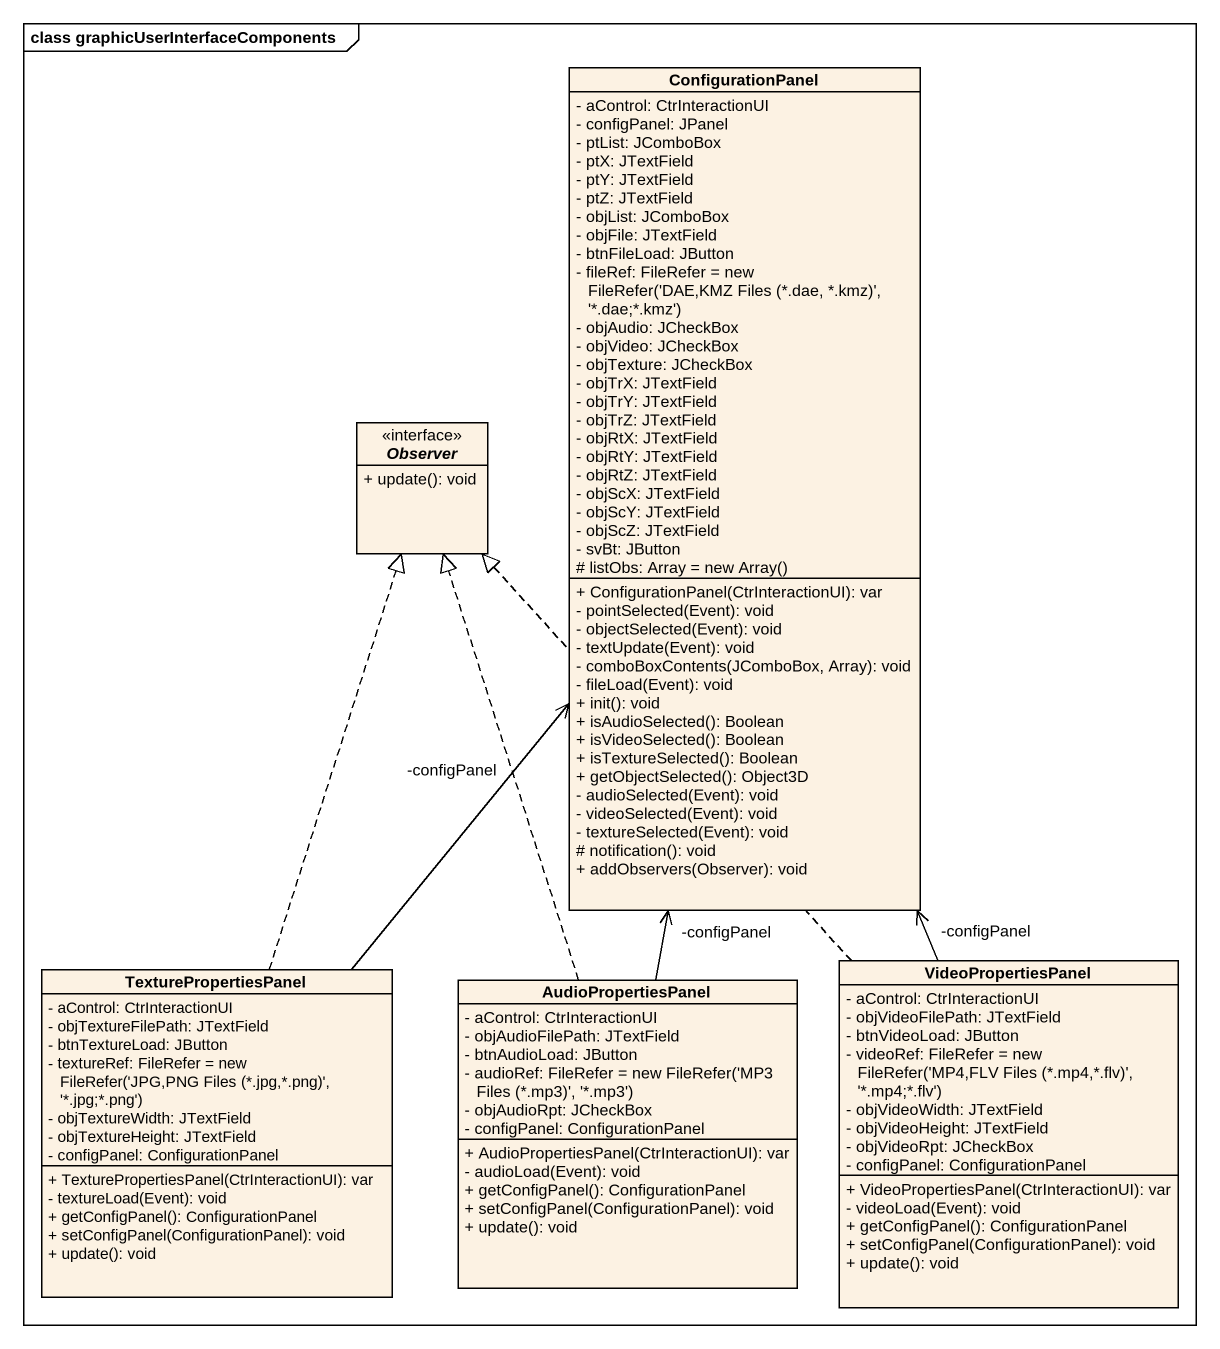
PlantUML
@startuml
mainframe class graphicUserInterfaceComponents
hide circle
hide empty members
skinparam classAttributeIconSize 0
class ConfigurationPanel {
  - aControl: CtrInteractionUI
  - configPanel: JPanel
  - ptList: JComboBox
  - ptX: JTextField
  - ptY: JTextField
  - ptZ: JTextField
  - objList: JComboBox
  - objFile: JTextField
  - btnFileLoad: JButton
  {field} - fileRef: FileRefer = new FileRefer('DAE,KMZ Files (*.dae, *.kmz)', '*.dae;*.kmz')
  - objAudio: JCheckBox
  - objVideo: JCheckBox
  - objTexture: JCheckBox
  - objTrX: JTextField
  - objTrY: JTextField
  - objTrZ: JTextField
  - objRtX: JTextField
  - objRtY: JTextField
  - objRtZ: JTextField
  - objScX: JTextField
  - objScY: JTextField
  - objScZ: JTextField
  - svBt: JButton
  {field} # listObs: Array = new Array()
  + ConfigurationPanel(CtrInteractionUI): var
  - pointSelected(Event): void
  - objectSelected(Event): void
  - textUpdate(Event): void
  - comboBoxContents(JComboBox, Array): void
  - fileLoad(Event): void
  + init(): void
  + isAudioSelected(): Boolean
  + isVideoSelected(): Boolean
  + isTextureSelected(): Boolean
  + getObjectSelected(): Object3D
  - audioSelected(Event): void
  - videoSelected(Event): void
  - textureSelected(Event): void
  # notification(): void
  + addObservers(Observer): void
}
interface Observer <<interface>> {
  + update(): void
}
class TexturePropertiesPanel {
  - aControl: CtrInteractionUI
  - objTextureFilePath: JTextField
  - btnTextureLoad: JButton
  {field} - textureRef: FileRefer = new FileRefer('JPG,PNG Files (*.jpg,*.png)', '*.jpg;*.png')
  - objTextureWidth: JTextField
  - objTextureHeight: JTextField
  - configPanel: ConfigurationPanel
  + TexturePropertiesPanel(CtrInteractionUI): var
  - textureLoad(Event): void
  + getConfigPanel(): ConfigurationPanel
  + setConfigPanel(ConfigurationPanel): void
  + update(): void
}
class VideoPropertiesPanel {
  - aControl: CtrInteractionUI
  - objVideoFilePath: JTextField
  - btnVideoLoad: JButton
  {field} - videoRef: FileRefer = new FileRefer('MP4,FLV Files (*.mp4,*.flv)', '*.mp4;*.flv')
  - objVideoWidth: JTextField
  - objVideoHeight: JTextField
  - objVideoRpt: JCheckBox
  - configPanel: ConfigurationPanel
  + VideoPropertiesPanel(CtrInteractionUI): var
  - videoLoad(Event): void
  + getConfigPanel(): ConfigurationPanel
  + setConfigPanel(ConfigurationPanel): void
  + update(): void
}
class AudioPropertiesPanel {
  - aControl: CtrInteractionUI
  - objAudioFilePath: JTextField
  - btnAudioLoad: JButton
  {field} - audioRef: FileRefer = new FileRefer('MP3 Files (*.mp3)', '*.mp3')
  - objAudioRpt: JCheckBox
  - configPanel: ConfigurationPanel
  + AudioPropertiesPanel(CtrInteractionUI): var
  - audioLoad(Event): void
  + getConfigPanel(): ConfigurationPanel
  + setConfigPanel(ConfigurationPanel): void
  + update(): void
}
TexturePropertiesPanel -up-> "-configPanel" ConfigurationPanel
TexturePropertiesPanel .up.|> Observer
VideoPropertiesPanel -up-> "-configPanel" ConfigurationPanel
VideoPropertiesPanel .up.|> Observer
AudioPropertiesPanel -up-> "-configPanel" ConfigurationPanel
AudioPropertiesPanel .up.|> Observer
@enduml
